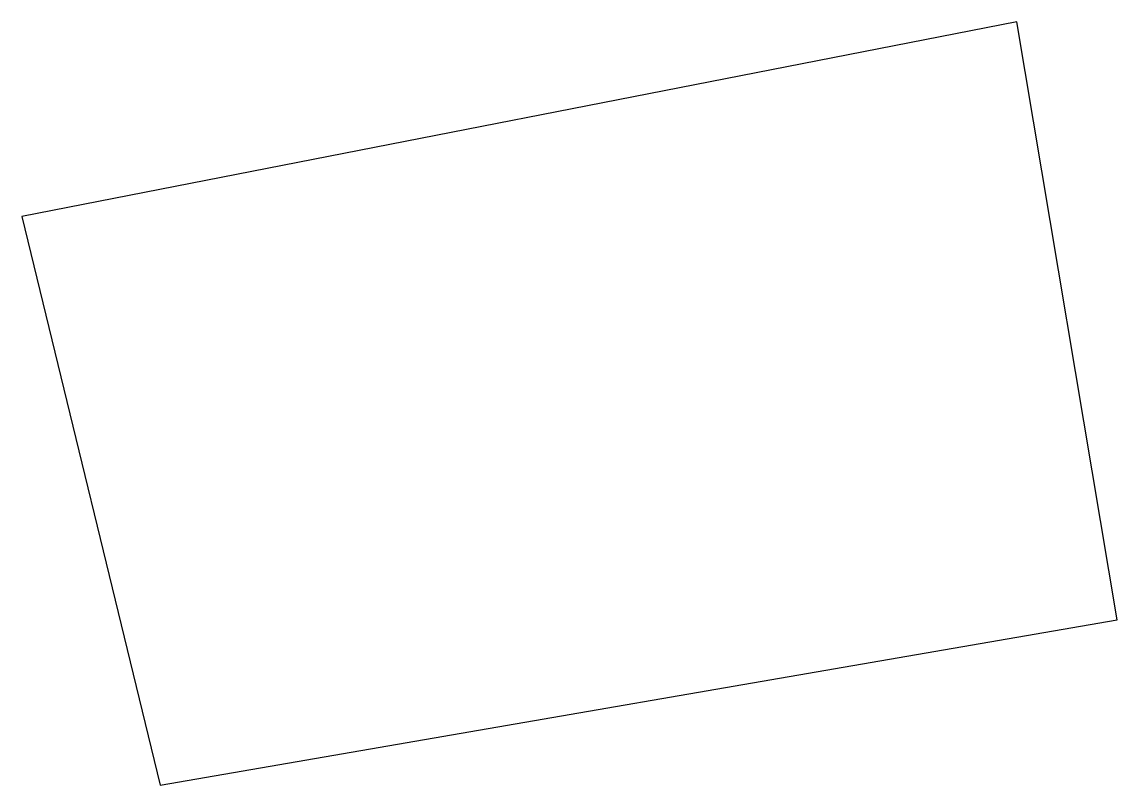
# Model space of a CAD drawing. Header units: millimetres. Extents: x 613174.78 to 613176.28, y 1318593.94 to 1318594.99.
import ezdxf

# ---------------------------------------------------------------- set-up
doc = ezdxf.new("R2010")
doc.units = ezdxf.units.MM
doc.layers.add('CVL_CUADCON_TIT', color=1, linetype='Continuous')

msp = doc.modelspace()

# ---------------------------------------------------------------- linework, layer by layer
at = {"layer": 'CVL_CUADCON_TIT', "color": 7, "ltscale": 0.5, "flags": 128}
msp.add_lwpolyline([(613176.1459, 1318594.9862), (613174.7793, 1318594.7188), (613174.9693, 1318593.9378), (613176.2834, 1318594.165)], close=True, dxfattribs=at)

doc.saveas('drawing.dxf')
